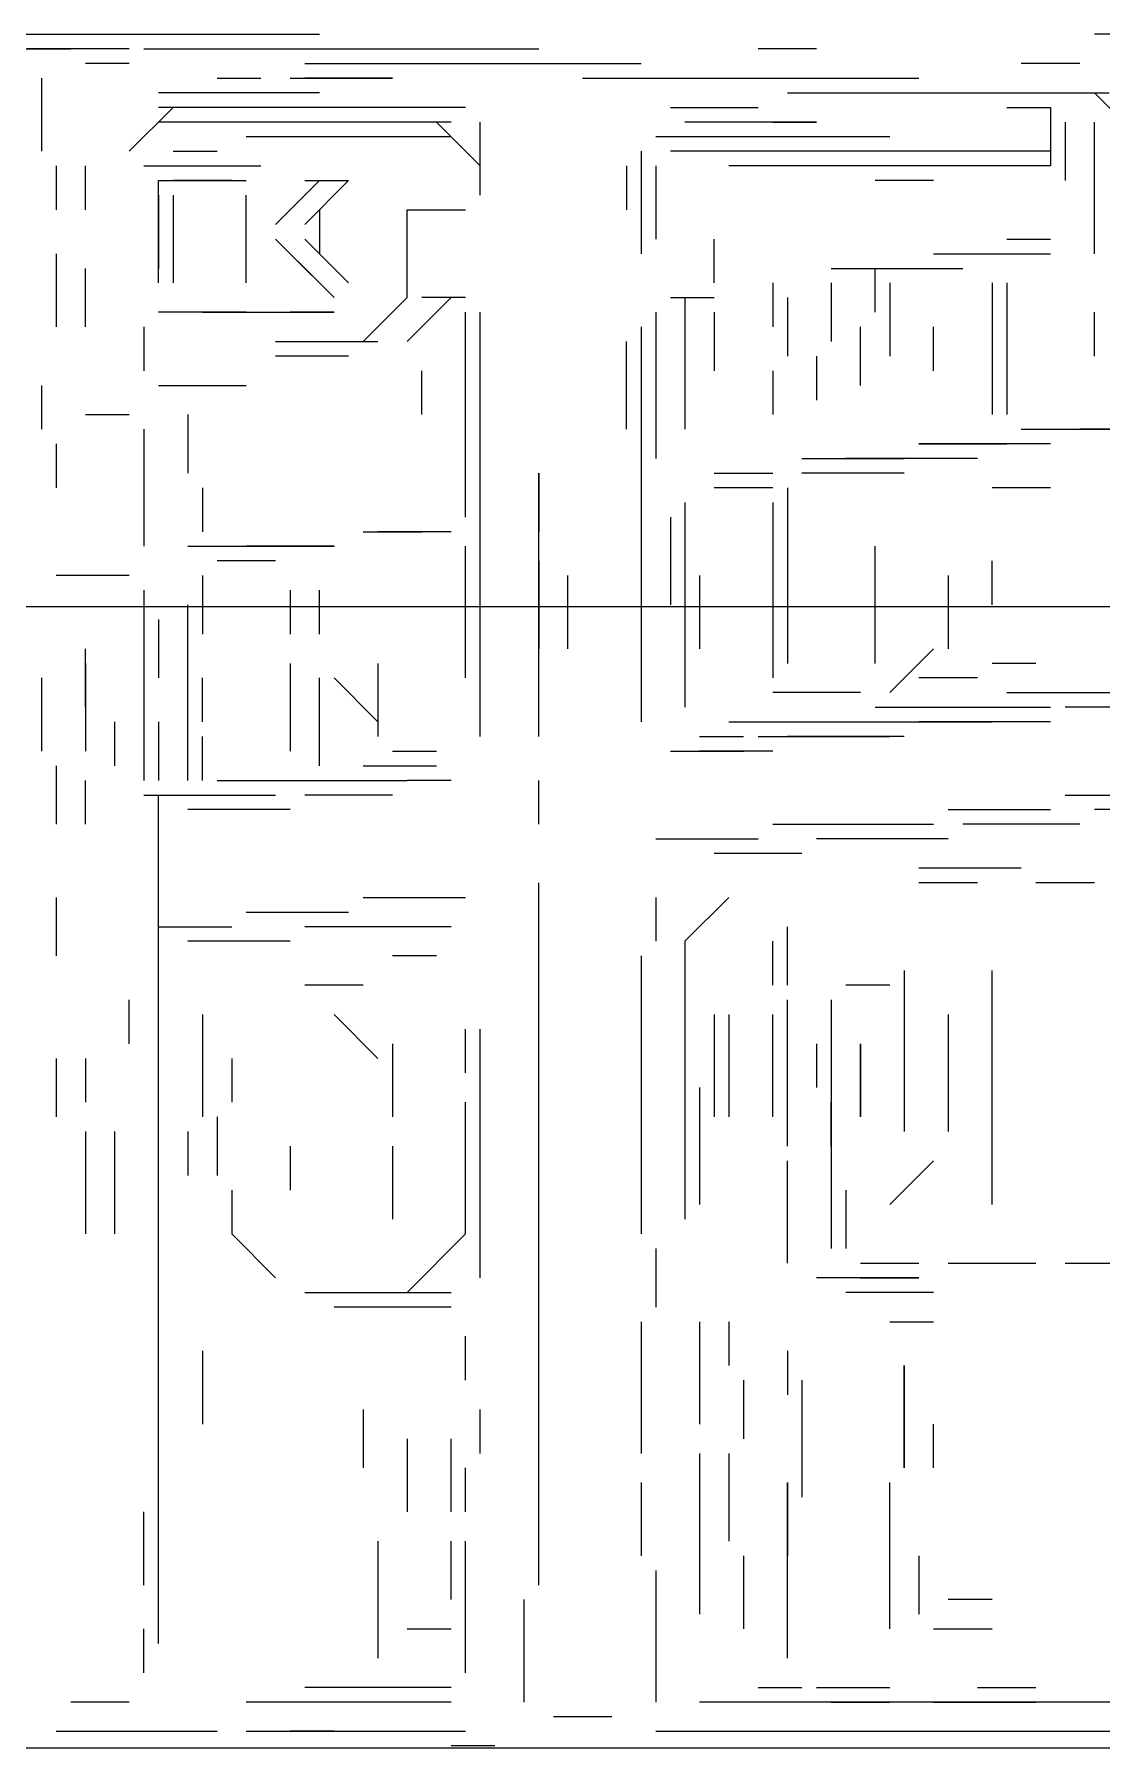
# Model space of a CAD drawing. Extents: x 34 to 168, y 38 to 138.
# Drawn here: x 101.38 to 113.55, y 55 to 74.52 of the extents above; entities that cross this region are included whole.
import ezdxf

# ---------------------------------------------------------------- set-up
doc = ezdxf.new("R2010")
doc.units = 0
doc.layers.add('STRUCTURE', color=1, linetype='CONTINUOUS')

msp = doc.modelspace()

# ---------------------------------------------------------------- linework, layer by layer
for p, q in [((99.8003, 74.5203), (101.8003, 74.5203)), ((101.8003, 74.5203), (102.6337, 74.5203)), ((101.8003, 74.5203), (102.6337, 74.5203)), ((101.967, 74.5203), (102.8003, 74.5203)), ((101.967, 74.5203), (103.3003, 74.5203)), ((102.3003, 74.5203), (104.6337, 74.5203)), ((102.3003, 74.5203), (104.6337, 74.5203)), ((102.6337, 74.5203), (103.6337, 74.5203)), ((114.1337, 74.5203), (113.467, 74.5203)), ((114.1337, 74.5203), (113.467, 74.5203)), ((101.1337, 74.3536), (101.8003, 74.3536)), ((101.8003, 74.3536), (101.3003, 74.3536)), ((102.467, 74.3536), (101.467, 74.3536)), ((102.467, 74.3536), (101.467, 74.3536)), ((102.467, 74.3536), (101.467, 74.3536)), ((102.467, 74.3536), (101.467, 74.3536)), ((102.467, 74.187), (101.967, 74.187)), ((102.6337, 74.3536), (104.3003, 74.3536)), ((102.8003, 74.3536), (104.6337, 74.3536)), ((102.8003, 74.3536), (104.6337, 74.3536)), ((102.967, 74.3536), (104.967, 74.3536)), ((103.467, 74.3536), (105.3003, 74.3536)), ((104.467, 74.187), (107.467, 74.187)), ((104.8003, 74.3536), (106.967, 74.3536)), ((104.8003, 74.3536), (106.967, 74.3536)), ((104.8003, 74.187), (107.6337, 74.187)), ((104.8003, 74.187), (107.6337, 74.187)), ((105.1337, 74.187), (108.1337, 74.187)), ((105.8003, 74.187), (108.3003, 74.187)), ((106.467, 74.3536), (107.1337, 74.3536)), ((107.1337, 74.187), (107.8003, 74.187)), ((107.1337, 74.187), (107.8003, 74.187)), ((110.3003, 74.3536), (109.6337, 74.3536)), ((113.3003, 74.187), (112.6337, 74.187)), ((101.467, 74.0203), (101.467, 73.187)), ((101.467, 74.0203), (101.467, 73.187)), ((101.467, 74.0203), (101.467, 73.187)), ((101.467, 74.0203), (101.467, 73.187)), ((101.467, 74.0203), (101.467, 73.187)), ((101.467, 74.0203), (101.467, 73.187)), ((103.467, 74.0203), (103.967, 74.0203)), ((104.3003, 74.0203), (105.467, 74.0203)), ((105.467, 74.0203), (104.467, 74.0203)), ((107.6337, 74.0203), (109.8003, 74.0203)), ((107.8003, 74.0203), (109.967, 74.0203)), ((107.8003, 74.0203), (109.967, 74.0203)), ((108.3003, 74.0203), (110.8003, 74.0203)), ((108.467, 74.0203), (111.1337, 74.0203)), ((108.6337, 74.0203), (111.467, 74.0203)), ((108.6337, 74.0203), (111.467, 74.0203)), ((109.6337, 74.0203), (110.3003, 74.0203)), ((103.8003, 73.8536), (102.8003, 73.8536)), ((103.967, 73.8536), (102.967, 73.8536)), ((103.967, 73.8536), (102.967, 73.8536)), ((104.6337, 73.8536), (103.1337, 73.8536)), ((109.967, 73.8536), (112.3003, 73.8536)), ((110.1337, 73.8536), (112.6337, 73.8536)), ((110.1337, 73.8536), (112.6337, 73.8536)), ((110.967, 73.8536), (113.467, 73.8536)), ((111.3003, 73.8536), (113.467, 73.8536)), ((111.6337, 73.8536), (113.6337, 73.8536)), ((111.6337, 73.8536), (113.6337, 73.8536)), ((112.6337, 73.8536), (113.3003, 73.8536)), ((113.467, 73.8536), (113.967, 73.3536)), ((102.967, 73.687), (102.467, 73.187)), ((104.8003, 73.687), (102.8003, 73.687)), ((104.8003, 73.687), (102.8003, 73.687)), ((104.8003, 73.687), (102.8003, 73.687)), ((104.8003, 73.687), (102.8003, 73.687)), ((104.8003, 73.687), (102.8003, 73.687)), ((104.8003, 73.687), (102.8003, 73.687)), ((103.467, 73.687), (102.967, 73.687)), ((103.6337, 73.687), (103.1337, 73.687)), ((105.6337, 73.687), (103.967, 73.687)), ((105.1337, 73.687), (103.967, 73.687)), ((106.1337, 73.687), (104.1337, 73.687)), ((106.1337, 73.687), (104.1337, 73.687)), ((106.3003, 73.687), (104.8003, 73.687)), ((108.6337, 73.687), (109.6337, 73.687)), ((112.467, 73.687), (112.967, 73.687)), ((112.967, 73.687), (112.967, 73.187)), ((104.8003, 73.5203), (102.8003, 73.5203)), ((103.467, 73.5203), (102.967, 73.5203)), ((105.6337, 73.5203), (103.967, 73.5203)), ((106.1337, 73.5203), (104.967, 73.5203)), ((106.1337, 73.5203), (104.967, 73.5203)), ((106.1337, 73.5203), (104.967, 73.5203)), ((106.1337, 73.5203), (104.967, 73.5203)), ((106.1337, 73.5203), (104.967, 73.5203)), ((106.1337, 73.5203), (104.967, 73.5203)), ((106.1337, 73.5203), (105.3003, 73.5203)), ((106.467, 73.0203), (105.967, 73.5203)), ((106.467, 72.687), (106.467, 73.5203)), ((110.3003, 73.5203), (108.8003, 73.5203)), ((109.8003, 73.5203), (110.3003, 73.5203)), ((112.967, 73.5203), (112.967, 73.0203)), ((112.967, 73.5203), (112.967, 73.0203)), ((112.967, 73.5203), (112.967, 73.0203)), ((112.967, 73.5203), (112.967, 73.0203)), ((113.1337, 73.5203), (113.1337, 72.8536)), ((113.467, 72.0203), (113.467, 73.5203)), ((113.467, 72.5203), (113.467, 73.5203)), ((113.467, 72.3536), (113.467, 73.5203)), ((113.467, 72.0203), (113.467, 73.5203)), ((113.467, 72.187), (113.467, 73.5203)), ((113.467, 72.187), (113.467, 73.5203)), ((106.1337, 73.3536), (103.8003, 73.3536)), ((106.1337, 73.3536), (105.6337, 73.3536)), ((106.467, 72.687), (106.467, 73.3536)), ((106.467, 72.687), (106.467, 73.3536)), ((110.8003, 73.3536), (108.467, 73.3536)), ((110.8003, 73.3536), (108.467, 73.3536)), ((109.1337, 73.3536), (108.6337, 73.3536)), ((110.3003, 73.3536), (108.6337, 73.3536)), ((110.3003, 73.3536), (108.6337, 73.3536)), ((109.1337, 73.3536), (108.6337, 73.3536)), ((111.1337, 73.3536), (108.8003, 73.3536)), ((113.467, 72.3536), (113.467, 73.3536)), ((113.467, 72.8536), (113.467, 73.3536)), ((101.6337, 73.0203), (101.6337, 72.5203)), ((101.6337, 73.0203), (101.6337, 72.5203)), ((101.6337, 73.0203), (101.6337, 72.5203)), ((101.6337, 73.0203), (101.6337, 72.5203)), ((101.6337, 73.0203), (101.6337, 72.5203)), ((101.6337, 73.0203), (101.6337, 72.5203)), ((101.967, 72.5203), (101.967, 73.0203)), ((101.967, 72.5203), (101.967, 73.0203)), ((101.967, 72.5203), (101.967, 73.0203)), ((101.967, 72.5203), (101.967, 73.0203)), ((101.967, 72.5203), (101.967, 73.0203)), ((101.967, 72.5203), (101.967, 73.0203)), ((102.6337, 73.0203), (103.8003, 73.0203)), ((102.8003, 73.0203), (103.8003, 73.0203)), ((102.8003, 73.0203), (103.8003, 73.0203)), ((102.8003, 73.0203), (103.8003, 73.0203)), ((102.8003, 73.0203), (103.8003, 73.0203)), ((102.8003, 73.0203), (103.8003, 73.0203)), ((102.8003, 73.0203), (103.8003, 73.0203)), ((102.8003, 73.0203), (103.8003, 73.0203)), ((102.8003, 73.0203), (103.967, 73.0203)), ((102.967, 73.187), (103.467, 73.187)), ((102.967, 73.0203), (103.467, 73.0203)), ((102.967, 73.0203), (103.6337, 73.0203)), ((102.967, 73.0203), (103.467, 73.0203)), ((106.467, 72.687), (106.467, 73.187)), ((106.467, 72.687), (106.467, 73.187)), ((106.467, 72.687), (106.467, 73.187)), ((106.467, 72.687), (106.467, 73.187)), ((106.467, 72.687), (106.467, 73.187)), ((106.467, 72.687), (106.467, 73.187)), ((106.467, 72.687), (106.467, 73.187)), ((106.467, 72.687), (106.467, 73.187)), ((108.1337, 73.0203), (108.1337, 72.5203)), ((108.3003, 73.187), (108.3003, 72.0203)), ((108.3003, 73.187), (108.3003, 72.0203)), ((108.3003, 73.187), (108.3003, 72.0203)), ((108.3003, 73.0203), (108.3003, 72.187)), ((108.3003, 73.0203), (108.3003, 72.187)), ((108.467, 73.0203), (108.467, 72.187)), ((110.3003, 73.187), (108.6337, 73.187)), ((110.8003, 73.187), (108.8003, 73.187)), ((111.467, 73.187), (109.3003, 73.187)), ((111.467, 73.187), (109.3003, 73.187)), ((110.8003, 73.0203), (109.3003, 73.0203)), ((112.967, 73.187), (110.467, 73.187)), ((112.967, 73.187), (110.467, 73.187)), ((112.967, 73.0203), (110.467, 73.0203)), ((112.967, 73.187), (110.967, 73.187)), ((112.967, 73.187), (110.967, 73.187)), ((112.967, 73.0203), (110.967, 73.0203)), ((112.967, 73.187), (111.3003, 73.187)), ((112.3003, 73.187), (111.8003, 73.187)), ((112.3003, 73.187), (111.8003, 73.187)), ((112.6337, 73.0203), (111.8003, 73.0203)), ((112.967, 73.0203), (112.467, 73.0203)), ((112.967, 73.0203), (112.467, 73.0203)), ((113.467, 72.5203), (113.467, 73.187)), ((113.467, 72.5203), (113.467, 73.187)), ((102.8003, 72.8536), (103.8003, 72.8536)), ((102.8003, 71.687), (102.8003, 72.8536)), ((102.8003, 71.687), (102.8003, 72.8536)), ((102.8003, 71.687), (102.8003, 72.8536)), ((103.6337, 72.8536), (102.967, 72.8536)), ((103.6337, 72.8536), (103.1337, 72.8536)), ((103.6337, 72.8536), (103.1337, 72.8536)), ((103.6337, 72.8536), (103.1337, 72.8536)), ((103.6337, 72.8536), (103.1337, 72.8536)), ((103.6337, 72.8536), (103.1337, 72.8536)), ((103.6337, 72.8536), (103.1337, 72.8536)), ((103.6337, 72.8536), (103.1337, 72.8536)), ((103.6337, 72.8536), (103.1337, 72.8536)), ((103.6337, 72.8536), (103.1337, 72.8536)), ((103.6337, 72.8536), (103.1337, 72.8536)), ((104.1337, 72.3536), (104.6337, 72.8536)), ((104.967, 72.8536), (104.467, 72.3536)), ((104.967, 72.8536), (104.467, 72.3536)), ((104.967, 72.8536), (104.467, 72.3536)), ((104.467, 72.8536), (104.967, 72.8536)), ((104.967, 72.8536), (104.467, 72.3536)), ((104.967, 72.8536), (104.467, 72.3536)), ((104.967, 72.8536), (104.467, 72.3536)), ((104.967, 72.8536), (104.467, 72.3536)), ((104.967, 72.8536), (104.467, 72.3536)), ((104.967, 72.8536), (104.467, 72.3536)), ((108.3003, 72.8536), (108.3003, 72.187)), ((108.3003, 72.8536), (108.3003, 72.187)), ((111.6337, 72.8536), (110.967, 72.8536)), ((102.8003, 72.687), (102.8003, 71.8536)), ((102.8003, 71.8536), (102.8003, 72.687)), ((102.8003, 72.187), (102.8003, 72.687)), ((102.967, 72.687), (102.967, 71.687)), ((102.967, 72.687), (102.967, 71.687)), ((102.967, 72.687), (102.967, 71.687)), ((102.967, 72.687), (102.967, 71.687)), ((102.967, 72.687), (102.967, 72.0203)), ((102.967, 72.687), (102.967, 71.8536)), ((102.967, 72.687), (102.967, 71.687)), ((102.967, 72.687), (102.967, 71.687)), ((102.967, 72.687), (102.967, 71.687)), ((102.967, 72.687), (102.967, 71.687)), ((102.967, 72.687), (102.967, 71.687)), ((103.8003, 71.687), (103.8003, 72.687)), ((103.8003, 71.687), (103.8003, 72.687)), ((103.8003, 71.687), (103.8003, 72.687)), ((103.8003, 71.687), (103.8003, 72.687)), ((103.8003, 71.687), (103.8003, 72.687)), ((103.8003, 71.687), (103.8003, 72.687)), ((103.8003, 71.687), (103.8003, 72.687)), ((103.8003, 71.687), (103.8003, 72.687)), ((103.8003, 71.687), (103.8003, 72.687)), ((103.8003, 71.687), (103.8003, 72.687)), ((103.8003, 71.687), (103.8003, 72.687)), ((103.8003, 71.687), (103.8003, 72.5203)), ((103.8003, 71.687), (103.8003, 72.5203)), ((104.6337, 72.5203), (104.6337, 72.0203)), ((105.6337, 72.5203), (106.3003, 72.5203)), ((105.6337, 71.5203), (105.6337, 72.5203)), ((105.6337, 72.5203), (106.3003, 72.5203)), ((105.6337, 71.5203), (105.6337, 72.5203)), ((105.6337, 72.5203), (106.3003, 72.5203)), ((105.6337, 71.5203), (105.6337, 72.5203)), ((105.6337, 72.5203), (106.3003, 72.5203)), ((105.6337, 72.5203), (106.1337, 72.5203)), ((105.6337, 71.8536), (105.6337, 72.5203)), ((105.6337, 72.5203), (106.3003, 72.5203)), ((105.6337, 71.8536), (105.6337, 72.5203)), ((105.6337, 72.5203), (106.3003, 72.5203)), ((105.6337, 71.8536), (105.6337, 72.5203)), ((105.6337, 72.5203), (106.3003, 72.5203)), ((105.6337, 71.5203), (105.6337, 72.5203)), ((105.6337, 72.5203), (106.3003, 72.5203)), ((105.6337, 71.5203), (105.6337, 72.5203)), ((105.6337, 72.5203), (106.3003, 72.5203)), ((105.6337, 71.5203), (105.6337, 72.5203)), ((105.6337, 72.5203), (106.3003, 72.5203)), ((105.6337, 71.5203), (105.6337, 72.5203)), ((105.6337, 72.5203), (106.3003, 72.5203)), ((105.6337, 72.0203), (105.6337, 72.5203)), ((105.6337, 72.5203), (106.3003, 72.5203)), ((105.6337, 71.8536), (105.6337, 72.5203)), ((105.6337, 72.5203), (106.3003, 72.5203)), ((104.6337, 71.687), (104.1337, 72.187)), ((104.6337, 71.687), (104.1337, 72.187)), ((104.6337, 71.687), (104.1337, 72.187)), ((104.6337, 71.687), (104.1337, 72.187)), ((104.467, 72.187), (104.967, 71.687)), ((104.467, 72.187), (104.967, 71.687)), ((104.467, 72.187), (104.967, 71.687)), ((104.467, 72.187), (104.967, 71.687)), ((104.467, 72.187), (104.967, 71.687)), ((104.467, 72.187), (104.967, 71.687)), ((104.467, 72.187), (104.967, 71.687)), ((104.467, 72.187), (104.967, 71.687)), ((104.467, 72.187), (104.967, 71.687)), ((104.467, 72.187), (104.967, 71.687)), ((104.467, 72.187), (104.967, 71.687)), ((109.1337, 71.687), (109.1337, 72.187)), ((112.467, 72.187), (112.967, 72.187)), ((101.6337, 72.0203), (101.6337, 71.187)), ((101.6337, 72.0203), (101.6337, 71.187)), ((101.967, 71.187), (101.967, 71.8536)), ((101.967, 71.187), (101.967, 71.8536)), ((104.8003, 71.5203), (104.3003, 72.0203)), ((104.8003, 71.5203), (104.3003, 72.0203)), ((110.467, 71.8536), (111.467, 71.8536)), ((110.8003, 71.8536), (111.8003, 71.8536)), ((110.967, 71.8536), (111.967, 71.8536)), ((110.967, 71.8536), (111.967, 71.8536)), ((110.967, 71.3536), (110.967, 71.8536)), ((110.967, 71.8536), (111.8003, 71.8536)), ((111.1337, 71.8536), (111.6337, 71.8536)), ((111.6337, 72.0203), (112.3003, 72.0203)), ((111.967, 72.0203), (112.8003, 72.0203)), ((111.967, 72.0203), (112.967, 72.0203)), ((112.1337, 72.0203), (112.6337, 72.0203)), ((112.1337, 72.0203), (112.6337, 72.0203)), ((109.8003, 71.687), (109.8003, 71.187)), ((110.467, 71.687), (110.467, 71.0203)), ((111.1337, 71.687), (111.1337, 70.8536)), ((111.1337, 71.687), (111.1337, 70.8536)), ((112.3003, 71.687), (112.3003, 70.187)), ((112.3003, 71.687), (112.3003, 70.187)), ((112.467, 71.687), (112.467, 70.187)), ((105.1337, 71.0203), (105.6337, 71.5203)), ((106.1337, 71.5203), (105.6337, 71.0203)), ((106.1337, 71.5203), (105.6337, 71.0203)), ((106.1337, 71.5203), (105.6337, 71.0203)), ((106.1337, 71.5203), (105.6337, 71.0203)), ((106.1337, 71.5203), (105.6337, 71.0203)), ((106.1337, 71.5203), (105.6337, 71.0203)), ((106.3003, 71.5203), (105.8003, 71.5203)), ((106.3003, 71.5203), (105.8003, 71.5203)), ((108.6337, 71.5203), (109.1337, 71.5203)), ((108.6337, 71.5203), (109.1337, 71.5203)), ((108.6337, 71.5203), (109.1337, 71.5203)), ((108.8003, 71.5203), (108.8003, 70.5203)), ((109.967, 71.5203), (109.967, 70.8536)), ((109.967, 71.5203), (109.967, 70.8536)), ((103.3003, 71.3536), (102.8003, 71.3536)), ((103.8003, 71.3536), (102.967, 71.3536)), ((103.3003, 71.3536), (103.8003, 71.3536)), ((103.8003, 71.3536), (103.3003, 71.3536)), ((103.3003, 71.3536), (103.8003, 71.3536)), ((103.8003, 71.3536), (103.3003, 71.3536)), ((103.3003, 71.3536), (103.8003, 71.3536)), ((103.8003, 71.3536), (103.3003, 71.3536)), ((103.3003, 71.3536), (103.8003, 71.3536)), ((103.8003, 71.3536), (103.3003, 71.3536)), ((103.3003, 71.3536), (103.8003, 71.3536)), ((103.8003, 71.3536), (103.3003, 71.3536)), ((103.3003, 71.3536), (103.8003, 71.3536)), ((103.8003, 71.3536), (103.3003, 71.3536)), ((103.6337, 71.3536), (104.6337, 71.3536)), ((104.1337, 71.3536), (104.6337, 71.3536)), ((104.8003, 71.3536), (104.3003, 71.3536)), ((104.3003, 71.3536), (104.8003, 71.3536)), ((104.8003, 71.3536), (104.3003, 71.3536)), ((104.3003, 71.3536), (104.8003, 71.3536)), ((104.8003, 71.3536), (104.3003, 71.3536)), ((104.3003, 71.3536), (104.8003, 71.3536)), ((104.8003, 71.3536), (104.3003, 71.3536)), ((104.3003, 71.3536), (104.8003, 71.3536)), ((104.8003, 71.3536), (104.3003, 71.3536)), ((104.3003, 71.3536), (104.8003, 71.3536)), ((104.8003, 71.3536), (104.3003, 71.3536)), ((104.3003, 71.3536), (104.8003, 71.3536)), ((104.8003, 71.3536), (104.3003, 71.3536)), ((104.3003, 71.3536), (104.8003, 71.3536)), ((106.3003, 69.0203), (106.3003, 71.3536)), ((106.467, 66.5203), (106.467, 71.3536)), ((106.467, 69.0203), (106.467, 71.3536)), ((106.467, 69.0203), (106.467, 71.3536)), ((108.467, 71.3536), (108.467, 69.687)), ((109.1337, 71.3536), (109.1337, 70.687)), ((113.467, 70.8536), (113.467, 71.3536)), ((102.6337, 71.187), (102.6337, 70.687)), ((102.6337, 71.187), (102.6337, 70.687)), ((108.3003, 71.187), (108.3003, 66.687)), ((108.8003, 71.187), (108.8003, 70.0203)), ((108.8003, 71.187), (108.8003, 70.0203)), ((110.8003, 70.5203), (110.8003, 71.187)), ((111.6337, 70.687), (111.6337, 71.187)), ((111.6337, 70.687), (111.6337, 71.187)), ((104.1337, 71.0203), (105.3003, 71.0203)), ((104.8003, 71.0203), (105.3003, 71.0203)), ((108.1337, 70.0203), (108.1337, 71.0203)), ((104.967, 70.8536), (104.1337, 70.8536)), ((104.8003, 70.8536), (104.1337, 70.8536)), ((104.967, 70.8536), (104.1337, 70.8536)), ((105.8003, 70.187), (105.8003, 70.687)), ((109.8003, 70.687), (109.8003, 70.187)), ((109.8003, 70.687), (109.8003, 70.187)), ((110.3003, 70.8536), (110.3003, 70.3536)), ((101.467, 70.5203), (101.467, 70.0203)), ((102.8003, 70.5203), (103.467, 70.5203)), ((102.8003, 70.5203), (103.6337, 70.5203)), ((102.8003, 70.5203), (103.8003, 70.5203)), ((101.967, 70.187), (102.467, 70.187)), ((103.1337, 70.187), (103.1337, 69.5203)), ((102.6337, 70.0203), (102.6337, 68.687)), ((102.6337, 70.0203), (102.6337, 68.687)), ((102.6337, 70.0203), (102.6337, 68.687)), ((102.6337, 70.0203), (102.6337, 68.687)), ((102.6337, 70.0203), (102.6337, 68.687)), ((102.6337, 70.0203), (102.6337, 68.687)), ((112.6337, 70.0203), (113.3003, 70.0203)), ((112.8003, 70.0203), (113.467, 70.0203)), ((112.8003, 70.0203), (113.467, 70.0203)), ((113.3003, 70.0203), (113.8003, 70.0203)), ((113.967, 70.0203), (113.3003, 70.0203)), ((101.6337, 69.8536), (101.6337, 69.3536)), ((106.3003, 69.187), (106.3003, 69.8536)), ((106.3003, 69.187), (106.3003, 69.8536)), ((106.3003, 69.187), (106.3003, 69.8536)), ((106.3003, 69.187), (106.3003, 69.8536)), ((106.3003, 69.187), (106.3003, 69.8536)), ((106.3003, 69.187), (106.3003, 69.8536)), ((111.467, 69.8536), (112.467, 69.8536)), ((111.467, 69.8536), (112.467, 69.8536)), ((112.467, 69.8536), (111.467, 69.8536)), ((112.467, 69.8536), (111.6337, 69.8536)), ((112.967, 69.8536), (112.467, 69.8536)), ((112.967, 69.8536), (112.467, 69.8536)), ((107.1337, 66.5203), (107.1337, 69.5203)), ((107.1337, 69.5203), (107.1337, 68.8536)), ((109.1337, 69.5203), (109.8003, 69.5203)), ((109.1337, 69.5203), (109.6337, 69.5203)), ((110.1337, 69.687), (110.967, 69.687)), ((110.1337, 69.687), (110.967, 69.687)), ((111.1337, 69.5203), (110.1337, 69.5203)), ((111.1337, 69.5203), (110.1337, 69.5203)), ((110.467, 69.687), (111.3003, 69.687)), ((111.3003, 69.5203), (110.467, 69.5203)), ((111.3003, 69.687), (110.6337, 69.687)), ((111.8003, 69.687), (111.3003, 69.687)), ((111.8003, 69.687), (111.3003, 69.687)), ((112.1337, 69.687), (111.467, 69.687)), ((103.3003, 69.3536), (103.3003, 68.8536)), ((109.8003, 69.3536), (109.1337, 69.3536)), ((109.967, 69.3536), (109.967, 67.3536)), ((109.967, 69.3536), (109.967, 67.3536)), ((112.967, 69.3536), (112.3003, 69.3536)), ((108.8003, 69.187), (108.8003, 66.8536)), ((108.8003, 69.187), (108.8003, 66.8536)), ((109.8003, 69.187), (109.8003, 67.187)), ((108.6337, 69.0203), (108.6337, 68.0203)), ((108.8003, 69.0203), (108.8003, 68.5203)), ((105.1337, 68.8536), (105.8003, 68.8536)), ((105.8003, 68.8536), (105.3003, 68.8536)), ((106.1337, 68.8536), (105.467, 68.8536)), ((106.1337, 68.8536), (105.467, 68.8536)), ((103.1337, 68.687), (104.8003, 68.687)), ((103.1337, 68.687), (104.8003, 68.687)), ((103.1337, 68.687), (104.8003, 68.687)), ((103.1337, 68.687), (104.8003, 68.687)), ((103.1337, 68.687), (104.8003, 68.687)), ((103.1337, 68.687), (104.8003, 68.687)), ((103.467, 68.687), (103.967, 68.687)), ((104.1337, 68.5203), (103.467, 68.5203)), ((104.1337, 68.5203), (103.467, 68.5203)), ((103.6337, 68.687), (104.3003, 68.687)), ((104.3003, 68.687), (103.8003, 68.687)), ((104.8003, 68.687), (104.3003, 68.687)), ((104.8003, 68.687), (104.3003, 68.687)), ((106.3003, 67.187), (106.3003, 68.687)), ((106.3003, 68.0203), (106.3003, 68.5203)), ((106.467, 66.687), (106.467, 68.687)), ((106.467, 66.687), (106.467, 68.687)), ((107.1337, 68.5203), (107.1337, 67.5203)), ((110.967, 67.3536), (110.967, 68.687)), ((112.3003, 68.0203), (112.3003, 68.5203)), ((102.467, 68.3536), (101.6337, 68.3536)), ((103.3003, 68.3536), (103.3003, 67.687)), ((103.3003, 68.3536), (103.3003, 67.687)), ((107.467, 67.5203), (107.467, 68.3536)), ((108.967, 68.3536), (108.967, 67.5203)), ((111.8003, 68.3536), (111.8003, 67.5203)), ((102.6337, 68.187), (102.6337, 67.687)), ((102.6337, 68.187), (102.6337, 67.687)), ((102.6337, 68.187), (102.6337, 67.687)), ((102.6337, 68.187), (102.6337, 67.3536)), ((102.6337, 68.187), (102.6337, 67.687)), ((102.6337, 68.187), (102.6337, 67.687)), ((102.6337, 68.187), (102.6337, 67.687)), ((104.3003, 68.187), (104.3003, 67.687)), ((104.6337, 67.687), (104.6337, 68.187)), ((103.1337, 66.0203), (103.1337, 68.0203)), ((102.8003, 67.8536), (102.8003, 67.187)), ((101.967, 66.8536), (101.967, 67.5203)), ((101.967, 67.3536), (101.967, 66.3536)), ((102.6337, 67.3536), (102.6337, 66.0203)), ((102.6337, 67.3536), (102.6337, 66.0203)), ((102.6337, 67.3536), (102.6337, 66.0203)), ((102.6337, 67.3536), (102.6337, 66.0203)), ((102.6337, 67.3536), (102.6337, 66.0203)), ((102.6337, 67.3536), (102.6337, 66.0203)), ((104.3003, 67.3536), (104.3003, 66.3536)), ((105.3003, 67.3536), (105.3003, 66.5203)), ((105.3003, 67.3536), (105.3003, 66.8536)), ((105.3003, 67.3536), (105.3003, 66.5203)), ((111.6337, 67.5203), (111.1337, 67.0203)), ((112.8003, 67.3536), (112.3003, 67.3536)), ((101.467, 67.187), (101.467, 66.3536)), ((103.3003, 66.687), (103.3003, 67.187)), ((103.3003, 66.687), (103.3003, 67.187)), ((103.3003, 66.687), (103.3003, 67.187)), ((103.3003, 66.687), (103.3003, 67.187)), ((103.3003, 66.687), (103.3003, 67.187)), ((103.3003, 66.687), (103.3003, 67.187)), ((104.6337, 66.187), (104.6337, 67.187)), ((105.3003, 66.687), (104.8003, 67.187)), ((105.3003, 66.687), (104.8003, 67.187)), ((112.1337, 67.187), (111.467, 67.187)), ((110.3003, 67.0203), (109.8003, 67.0203)), ((110.3003, 67.0203), (109.8003, 67.0203)), ((110.8003, 67.0203), (109.967, 67.0203)), ((112.467, 67.0203), (113.467, 67.0203)), ((112.467, 67.0203), (113.467, 67.0203)), ((112.467, 67.0203), (113.467, 67.0203)), ((112.6337, 67.0203), (113.6337, 67.0203)), ((112.6337, 67.0203), (113.6337, 67.0203)), ((112.6337, 67.0203), (113.6337, 67.0203)), ((112.8003, 67.0203), (113.8003, 67.0203)), ((113.1337, 67.0203), (114.6337, 67.0203)), ((110.967, 66.8536), (112.3003, 66.8536)), ((110.967, 66.8536), (112.3003, 66.8536)), ((111.1337, 66.8536), (112.3003, 66.8536)), ((111.3003, 66.8536), (112.467, 66.8536)), ((111.3003, 66.8536), (112.3003, 66.8536)), ((111.467, 66.8536), (112.467, 66.8536)), ((111.467, 66.8536), (112.1337, 66.8536)), ((111.467, 66.8536), (112.467, 66.8536)), ((111.8003, 66.8536), (112.6337, 66.8536)), ((112.467, 66.8536), (112.967, 66.8536)), ((113.967, 66.8536), (113.1337, 66.8536)), ((102.3003, 66.187), (102.3003, 66.687)), ((102.8003, 66.687), (102.8003, 66.0203)), ((109.3003, 66.687), (111.1337, 66.687)), ((109.467, 66.687), (111.3003, 66.687)), ((109.467, 66.687), (111.3003, 66.687)), ((109.6337, 66.687), (111.6337, 66.687)), ((109.6337, 66.687), (110.967, 66.687)), ((109.8003, 66.687), (110.8003, 66.687)), ((109.8003, 66.687), (110.8003, 66.687)), ((109.967, 66.687), (110.8003, 66.687)), ((111.3003, 66.687), (112.3003, 66.687)), ((112.967, 66.687), (111.467, 66.687)), ((103.3003, 66.0203), (103.3003, 66.5203)), ((108.967, 66.5203), (109.467, 66.5203)), ((109.6337, 66.5203), (111.1337, 66.5203)), ((111.3003, 66.5203), (109.967, 66.5203)), ((101.6337, 66.187), (101.6337, 65.5203)), ((105.1337, 66.187), (105.8003, 66.187)), ((105.1337, 66.187), (105.8003, 66.187)), ((105.1337, 66.187), (105.8003, 66.187)), ((105.3003, 66.187), (105.967, 66.187)), ((105.467, 66.3536), (105.967, 66.3536)), ((105.467, 66.3536), (105.967, 66.3536)), ((108.6337, 66.3536), (109.467, 66.3536)), ((109.8003, 66.3536), (108.967, 66.3536)), ((101.967, 65.5203), (101.967, 66.0203)), ((103.467, 66.0203), (104.967, 66.0203)), ((103.467, 66.0203), (104.967, 66.0203)), ((103.6337, 66.0203), (105.1337, 66.0203)), ((103.6337, 66.0203), (104.967, 66.0203)), ((103.6337, 66.0203), (104.967, 66.0203)), ((103.8003, 66.0203), (104.6337, 66.0203)), ((103.8003, 66.0203), (104.6337, 66.0203)), ((104.3003, 66.0203), (105.6337, 66.0203)), ((106.1337, 66.0203), (105.6337, 66.0203)), ((107.1337, 65.5203), (107.1337, 66.0203)), ((102.6337, 65.8536), (103.1337, 65.8536)), ((102.8003, 56.187), (102.8003, 65.8536)), ((102.8003, 65.8536), (103.467, 65.8536)), ((102.8003, 63.687), (102.8003, 65.8536)), ((102.8003, 65.8536), (103.467, 65.8536)), ((102.8003, 65.3536), (102.8003, 65.8536)), ((102.8003, 65.8536), (103.3003, 65.8536)), ((102.8003, 63.687), (102.8003, 65.8536)), ((102.8003, 65.8536), (103.467, 65.8536)), ((102.967, 65.8536), (104.1337, 65.8536)), ((105.467, 65.8536), (104.467, 65.8536)), ((113.1337, 65.8536), (114.467, 65.8536)), ((104.3003, 65.687), (103.1337, 65.687)), ((111.8003, 65.687), (112.967, 65.687)), ((115.1337, 65.687), (113.467, 65.687)), ((109.8003, 65.5203), (111.6337, 65.5203)), ((113.3003, 65.5203), (111.967, 65.5203)), ((108.467, 65.3536), (109.6337, 65.3536)), ((111.8003, 65.3536), (110.3003, 65.3536)), ((102.8003, 64.5203), (102.8003, 65.0203)), ((110.1337, 65.187), (109.1337, 65.187)), ((112.6337, 65.0203), (111.467, 65.0203)), ((107.1337, 56.8536), (107.1337, 64.8536)), ((112.1337, 64.8536), (111.467, 64.8536)), ((113.467, 64.8536), (112.8003, 64.8536)), ((101.6337, 64.687), (101.6337, 64.0203)), ((105.1337, 64.687), (106.3003, 64.687)), ((108.467, 64.687), (108.467, 64.187)), ((109.3003, 64.687), (108.8003, 64.187)), ((103.8003, 64.5203), (104.967, 64.5203)), ((102.8003, 64.3536), (103.6337, 64.3536)), ((106.1337, 64.3536), (104.467, 64.3536)), ((109.967, 63.687), (109.967, 64.3536)), ((109.967, 63.687), (109.967, 64.3536)), ((104.3003, 64.187), (103.1337, 64.187)), ((108.8003, 64.187), (108.8003, 61.0203)), ((109.8003, 63.687), (109.8003, 64.187)), ((105.967, 64.0203), (105.467, 64.0203)), ((108.3003, 64.0203), (108.3003, 60.8536)), ((111.3003, 63.8536), (111.3003, 62.0203)), ((112.3003, 61.187), (112.3003, 63.8536)), ((112.3003, 61.187), (112.3003, 63.8536)), ((105.1337, 63.687), (104.467, 63.687)), ((105.1337, 63.687), (104.467, 63.687)), ((108.8003, 63.687), (108.8003, 62.687)), ((108.8003, 63.687), (108.8003, 62.687)), ((111.1337, 63.687), (110.6337, 63.687)), ((102.467, 63.0203), (102.467, 63.5203)), ((109.967, 61.8536), (109.967, 63.5203)), ((110.467, 63.5203), (110.467, 62.187)), ((102.8003, 58.5203), (102.8003, 63.3536)), ((102.8003, 58.5203), (102.8003, 63.3536)), ((103.3003, 63.3536), (103.3003, 62.187)), ((105.3003, 62.8536), (104.8003, 63.3536)), ((109.1337, 63.3536), (109.1337, 62.187)), ((109.3003, 63.3536), (109.3003, 62.187)), ((109.8003, 62.187), (109.8003, 63.3536)), ((111.8003, 63.3536), (111.8003, 62.0203)), ((111.8003, 63.3536), (111.8003, 62.0203)), ((106.3003, 62.687), (106.3003, 63.187)), ((106.467, 60.3536), (106.467, 63.187)), ((105.467, 63.0203), (105.467, 62.187)), ((110.3003, 63.0203), (110.3003, 62.5203)), ((110.3003, 63.0203), (110.3003, 62.5203)), ((110.8003, 62.187), (110.8003, 63.0203)), ((110.8003, 63.0203), (110.8003, 62.187)), ((101.6337, 62.8536), (101.6337, 62.187)), ((101.967, 62.8536), (101.967, 62.3536)), ((103.6337, 62.8536), (103.6337, 62.3536)), ((103.6337, 62.8536), (103.6337, 62.3536)), ((108.967, 62.5203), (108.967, 61.187)), ((108.967, 62.5203), (108.967, 61.187)), ((106.3003, 61.8536), (106.3003, 62.3536)), ((110.467, 62.3536), (110.467, 60.687)), ((110.467, 61.8536), (110.467, 62.3536)), ((110.467, 62.3536), (110.467, 60.687)), ((110.467, 61.8536), (110.467, 62.3536)), ((103.467, 62.187), (103.467, 61.5203)), ((103.467, 62.187), (103.467, 61.5203)), ((101.967, 62.0203), (101.967, 60.8536)), ((102.3003, 60.8536), (102.3003, 62.0203)), ((103.1337, 62.0203), (103.1337, 61.5203)), ((106.3003, 61.3536), (106.3003, 62.0203)), ((106.3003, 61.3536), (106.3003, 62.0203)), ((104.3003, 61.8536), (104.3003, 61.3536)), ((105.467, 61.8536), (105.467, 61.0203)), ((109.967, 60.5203), (109.967, 61.687)), ((109.967, 60.5203), (109.967, 61.687)), ((111.6337, 61.687), (111.1337, 61.187)), ((110.467, 61.5203), (110.467, 61.0203)), ((103.6337, 61.3536), (103.6337, 60.8536)), ((103.6337, 61.3536), (103.6337, 60.8536)), ((106.3003, 60.8536), (106.3003, 61.3536)), ((110.6337, 61.3536), (110.6337, 60.687)), ((103.6337, 60.8536), (104.1337, 60.3536)), ((103.6337, 60.8536), (104.1337, 60.3536)), ((105.6337, 60.187), (106.3003, 60.8536)), ((108.467, 60.687), (108.467, 60.0203)), ((110.8003, 60.5203), (111.467, 60.5203)), ((111.8003, 60.5203), (112.3003, 60.5203)), ((111.967, 60.5203), (112.8003, 60.5203)), ((113.1337, 60.5203), (114.967, 60.5203)), ((113.467, 60.5203), (114.467, 60.5203)), ((113.467, 60.5203), (114.467, 60.5203)), ((111.467, 60.3536), (110.3003, 60.3536)), ((111.467, 60.3536), (110.3003, 60.3536)), ((110.8003, 60.3536), (111.467, 60.3536)), ((110.8003, 60.3536), (111.467, 60.3536)), ((104.467, 60.187), (106.1337, 60.187)), ((104.467, 60.187), (106.1337, 60.187)), ((111.6337, 60.187), (110.6337, 60.187)), ((105.467, 60.0203), (104.8003, 60.0203)), ((105.467, 60.0203), (104.8003, 60.0203)), ((106.1337, 60.0203), (105.467, 60.0203)), ((108.3003, 59.8536), (108.3003, 58.3536)), ((108.967, 59.8536), (108.967, 58.687)), ((108.967, 59.8536), (108.967, 58.687)), ((109.3003, 59.8536), (109.3003, 59.3536)), ((111.1337, 59.8536), (111.6337, 59.8536)), ((106.3003, 59.187), (106.3003, 59.687)), ((106.3003, 59.187), (106.3003, 59.687)), ((103.3003, 59.5203), (103.3003, 58.687)), ((108.967, 59.5203), (108.967, 58.8536)), ((109.967, 59.5203), (109.967, 59.0203)), ((111.3003, 58.187), (111.3003, 59.3536)), ((111.3003, 59.3536), (111.3003, 58.187)), ((109.467, 59.187), (109.467, 58.5203)), ((110.1337, 59.187), (110.1337, 57.8536)), ((105.1337, 58.8536), (105.1337, 58.187)), ((106.467, 58.3536), (106.467, 58.8536)), ((111.6337, 58.187), (111.6337, 58.687)), ((105.6337, 58.5203), (105.6337, 57.687)), ((105.6337, 58.5203), (105.6337, 57.687)), ((106.1337, 57.687), (106.1337, 58.5203)), ((106.1337, 57.687), (106.1337, 58.5203)), ((106.3003, 57.687), (106.3003, 58.187)), ((108.967, 58.3536), (108.967, 56.5203)), ((109.3003, 58.3536), (109.3003, 57.3536)), ((108.3003, 58.0203), (108.3003, 57.187)), ((108.967, 58.0203), (108.967, 57.187)), ((108.967, 58.0203), (108.967, 57.187)), ((109.967, 56.0203), (109.967, 58.0203)), ((109.967, 58.0203), (109.967, 57.187)), ((111.1337, 56.3536), (111.1337, 58.0203)), ((102.6337, 56.8536), (102.6337, 57.687)), ((102.6337, 56.8536), (102.6337, 57.687)), ((105.3003, 57.3536), (105.3003, 56.0203)), ((106.1337, 56.687), (106.1337, 57.3536)), ((106.1337, 56.687), (106.1337, 57.3536)), ((106.3003, 55.8536), (106.3003, 57.3536)), ((108.467, 57.0203), (108.467, 55.5203)), ((109.467, 57.187), (109.467, 56.3536)), ((111.467, 57.187), (111.467, 56.5203)), ((106.967, 55.5203), (106.967, 56.687)), ((112.3003, 56.687), (111.8003, 56.687)), ((102.6337, 55.8536), (102.6337, 56.3536)), ((102.6337, 55.8536), (102.6337, 56.3536)), ((105.6337, 56.3536), (106.1337, 56.3536)), ((105.6337, 56.3536), (106.1337, 56.3536)), ((111.6337, 56.3536), (112.3003, 56.3536)), ((105.8003, 55.687), (104.467, 55.687)), ((106.1337, 55.687), (105.6337, 55.687)), ((106.1337, 55.687), (105.6337, 55.687)), ((109.6337, 55.687), (110.1337, 55.687)), ((109.6337, 55.687), (110.1337, 55.687)), ((110.3003, 55.687), (111.1337, 55.687)), ((112.1337, 55.687), (112.8003, 55.687)), ((102.467, 55.5203), (101.8003, 55.5203)), ((102.467, 55.5203), (101.8003, 55.5203)), ((102.467, 55.5203), (101.967, 55.5203)), ((104.3003, 55.5203), (103.8003, 55.5203)), ((104.8003, 55.5203), (103.967, 55.5203)), ((104.8003, 55.5203), (103.967, 55.5203)), ((106.1337, 55.5203), (104.3003, 55.5203)), ((109.967, 55.5203), (108.967, 55.5203)), ((110.1337, 55.5203), (109.1337, 55.5203)), ((111.6337, 55.5203), (109.1337, 55.5203)), ((110.1337, 55.5203), (109.1337, 55.5203)), ((111.1337, 55.5203), (109.967, 55.5203)), ((110.967, 55.5203), (110.467, 55.5203)), ((112.8003, 55.5203), (110.467, 55.5203)), ((110.467, 55.5203), (111.1337, 55.5203)), ((110.967, 55.5203), (110.467, 55.5203)), ((112.8003, 55.5203), (110.467, 55.5203)), ((110.467, 55.5203), (111.1337, 55.5203)), ((111.6337, 55.5203), (112.8003, 55.5203)), ((111.6337, 55.5203), (112.8003, 55.5203)), ((116.1337, 55.5203), (112.467, 55.5203)), ((113.467, 55.5203), (112.8003, 55.5203)), ((107.967, 55.3536), (107.3003, 55.3536)), ((101.6337, 55.187), (103.467, 55.187)), ((101.8003, 55.187), (102.467, 55.187)), ((101.8003, 55.187), (102.467, 55.187)), ((101.8003, 55.187), (102.467, 55.187)), ((101.967, 55.187), (102.467, 55.187)), ((103.8003, 55.187), (106.3003, 55.187)), ((103.967, 55.187), (106.1337, 55.187)), ((103.967, 55.187), (106.1337, 55.187)), ((104.1337, 55.187), (104.8003, 55.187)), ((104.8003, 55.187), (104.3003, 55.187)), ((104.3003, 55.187), (106.1337, 55.187)), ((105.1337, 55.187), (105.6337, 55.187)), ((108.467, 55.187), (111.8003, 55.187)), ((108.967, 55.187), (119.1337, 55.187)), ((109.1337, 55.187), (116.3003, 55.187)), ((109.1337, 55.187), (111.6337, 55.187)), ((109.1337, 55.187), (116.3003, 55.187)), ((109.967, 55.187), (111.1337, 55.187)), ((110.467, 55.187), (110.967, 55.187)), ((110.467, 55.187), (110.967, 55.187)), ((112.1337, 55.187), (119.967, 55.187)), ((112.467, 55.187), (116.1337, 55.187)), ((112.8003, 55.187), (113.467, 55.187)), ((106.6337, 55.0203), (106.1337, 55.0203))]:
    msp.add_line(p, q)
at = {"layer": 'STRUCTURE', "color": 1}
for p, q in [((52, 68), (130, 68)), ((52, 55), (130, 55))]:
    msp.add_line(p, q, dxfattribs=at)

doc.saveas('drawing.dxf')
